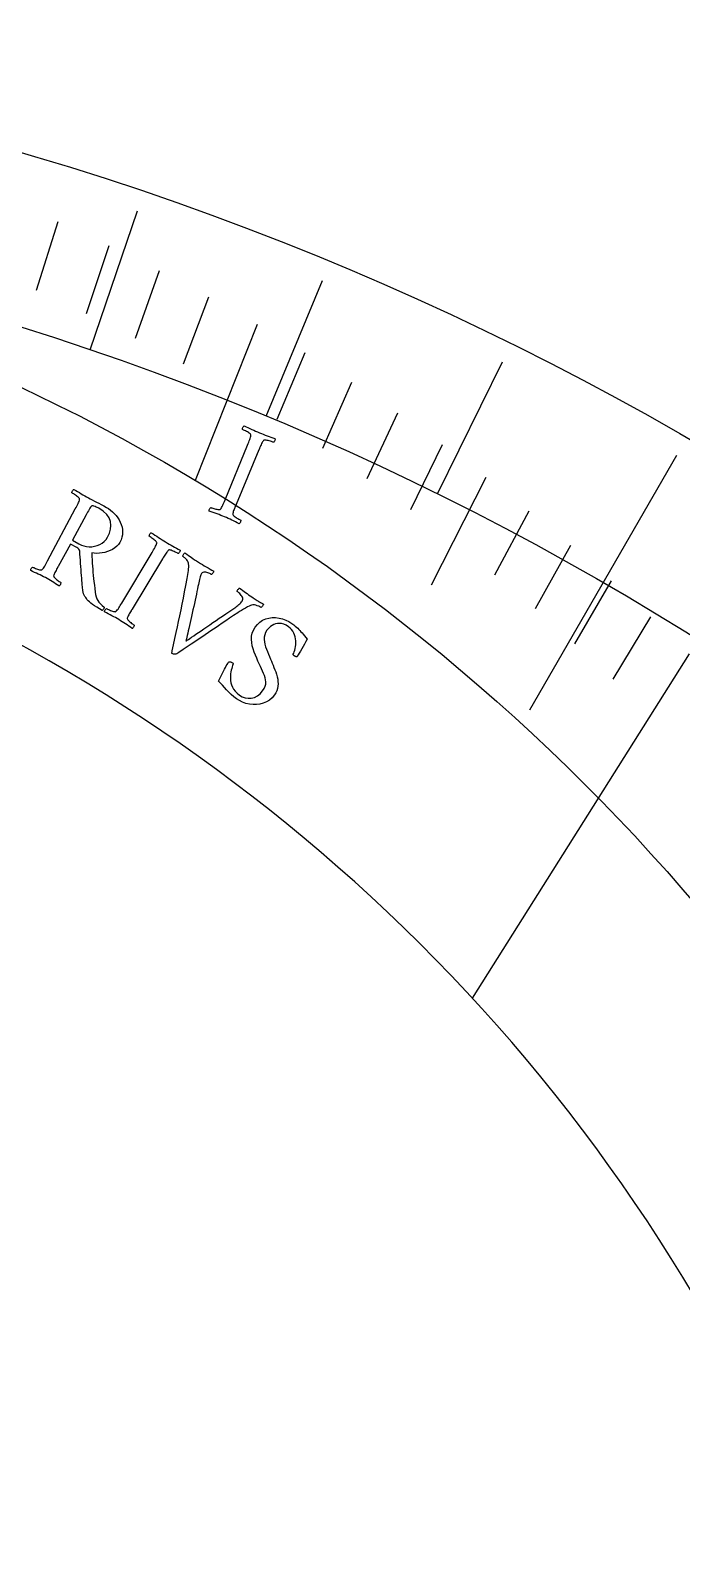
# Model space of a CAD drawing. Header units: millimetres. Extents: x -45 to 45, y -45 to 45.
# Drawn here: x 12.79 to 22.42, y 22.39 to 45 of the extents above; entities that cross this region are included whole.
import ezdxf

# ---------------------------------------------------------------- set-up
doc = ezdxf.new("R2010")
doc.units = ezdxf.units.MM
for name, color, linetype in [('CUT_INNER', 6, 'Continuous'), ('CUT_OUTER', 1, 'Continuous'), ('ENGRAVE', 7, 'Continuous'), ('ENGRAVE_FINE', 8, 'Continuous'), ('TEXT', 5, 'Continuous')]:
    doc.layers.add(name, color=color, linetype=linetype)

msp = doc.modelspace()

# ---------------------------------------------------------------- linework, layer by layer
at = {"layer": 'CUT_INNER'}
msp.add_arc((0.0002, 12.8592), 26.2907, 355.51942, 87.46834, dxfattribs=at)
at = {"layer": 'CUT_OUTER'}
msp.add_circle((0, 0), 45, dxfattribs=at)
at = {"layer": 'ENGRAVE'}
for points in [[(16.1442, 40.6512), (15.2264, 38.3403)], [(22.35, 38.7113), (20.175, 34.9441)], [(22.5369, 35.7748), (19.3282, 30.6814)]]:
    msp.add_lwpolyline(points, dxfattribs=at)
for centre, radius in [((0, 0), 42.525), ((0, 12.859), 29.684)]:
    msp.add_circle(centre, radius, dxfattribs=at)
at = {"layer": 'ENGRAVE_FINE'}
for points in [[(14.3683, 42.3278), (13.6692, 40.2682)], [(13.1932, 42.1674), (12.8764, 41.1549)], [(13.9492, 41.8152), (13.6132, 40.8079)], [(14.6934, 41.4448), (14.3383, 40.443)], [(17.1059, 41.2974), (16.2736, 39.288)], [(15.4253, 41.0566), (15.0511, 40.0606)], [(16.8498, 40.2292), (16.4379, 39.2457)], [(19.7703, 40.0902), (18.8083, 38.1395)], [(17.5417, 39.791), (17.1111, 38.8142)], [(18.2194, 39.3373), (17.7702, 38.3675)], [(18.8825, 38.8685), (18.4149, 37.9061)], [(19.5306, 38.3854), (18.7205, 36.7933)], [(20.1635, 37.8885), (19.6595, 36.9415)], [(20.7809, 37.3784), (20.2589, 36.4395)], [(21.3824, 36.8556), (20.8426, 35.9252)], [(21.9678, 36.3209), (21.4103, 35.3992)]]:
    msp.add_lwpolyline(points, dxfattribs=at)
at = {"layer": 'TEXT'}
for points in [[(16.1788, 39.0478), (16.2075, 39.0361), (16.236, 39.0249), (16.2643, 39.0142), (16.2924, 39.004), (16.3206, 38.9938), (16.3494, 38.9832), (16.3787, 38.9723), (16.4086, 38.9609), (16.4101, 38.9549), (16.4098, 38.9478), (16.4078, 38.9398), (16.4041, 38.9308), (16.3995, 38.9222), (16.3949, 38.9153), (16.3903, 38.9101), (16.3857, 38.9066), (16.3785, 38.9094), (16.3686, 38.913), (16.356, 38.9172), (16.3409, 38.922), (16.3246, 38.9269), (16.3086, 38.9313), (16.293, 38.935), (16.2777, 38.9382), (16.2639, 38.9401), (16.2528, 38.9401), (16.2444, 38.938), (16.2387, 38.934), (16.2316, 38.9247), (16.2246, 38.9136), (16.2176, 38.9009), (16.2107, 38.8864), (16.2036, 38.8707), (16.1964, 38.8541), (16.1889, 38.8369), (16.1813, 38.8188), (16.1801, 38.8159), (16.1789, 38.813), (16.1777, 38.8101), (16.1765, 38.8071), (16.1753, 38.8042), (16.174, 38.8013), (16.1728, 38.7984), (16.1716, 38.7955), (15.8339, 37.9853), (15.8327, 37.9824), (15.8315, 37.9795), (15.8303, 37.9766), (15.8291, 37.9737), (15.8278, 37.9708), (15.8266, 37.9678), (15.8254, 37.9649), (15.8242, 37.962), (15.8167, 37.944), (15.8098, 37.9267), (15.8032, 37.9102), (15.7972, 37.8946), (15.792, 37.8799), (15.7879, 37.8662), (15.7851, 37.8537), (15.7833, 37.8422), (15.7847, 37.8361), (15.7891, 37.829), (15.7965, 37.8209), (15.8069, 37.8119), (15.8191, 37.8026), (15.832, 37.7936), (15.8457, 37.7851), (15.8602, 37.777), (15.8738, 37.7698), (15.8852, 37.7639), (15.8944, 37.7594), (15.9013, 37.7563), (15.9019, 37.7506), (15.9013, 37.7437), (15.8996, 37.7356), (15.8966, 37.7263), (15.8927, 37.7173), (15.8884, 37.7103), (15.8836, 37.7052), (15.8784, 37.702), (15.8507, 37.7158), (15.8235, 37.7293), (15.7968, 37.7424), (15.7707, 37.7551), (15.7446, 37.7675), (15.718, 37.7797), (15.6908, 37.7916), (15.6631, 37.8033), (15.636, 37.8143), (15.6084, 37.8251), (15.5804, 37.8355), (15.5521, 37.8457), (15.5234, 37.8557), (15.4944, 37.8657), (15.4651, 37.8756), (15.4355, 37.8855), (15.434, 37.8914), (15.4343, 37.8984), (15.4362, 37.9065), (15.4398, 37.9155), (15.4443, 37.9242), (15.4487, 37.9312), (15.4532, 37.9365), (15.4577, 37.94), (15.4648, 37.9374), (15.4744, 37.9341), (15.4866, 37.9302), (15.5014, 37.9256), (15.5174, 37.9211), (15.5333, 37.9174), (15.5491, 37.9144), (15.5647, 37.9122), (15.5788, 37.9111), (15.5896, 37.9116), (15.5973, 37.9137), (15.6019, 37.9174), (15.6105, 37.9285), (15.6189, 37.9417), (15.6272, 37.9569), (15.6354, 37.9742), (15.6436, 37.9928), (15.652, 38.0123), (15.6605, 38.0325), (15.6692, 38.0536), (16.0034, 38.8652), (16.0121, 38.8863), (16.0203, 38.9069), (16.0282, 38.9269), (16.0357, 38.9463), (16.0422, 38.9648), (16.0471, 38.9818), (16.0504, 38.9973), (16.052, 39.0113), (16.0516, 39.0179), (16.0475, 39.0251), (16.0398, 39.033), (16.0284, 39.0415), (16.0149, 39.0503), (16.0009, 39.0588), (15.9863, 39.0671), (15.9713, 39.0752), (15.9571, 39.0824), (15.9453, 39.0883), (15.9358, 39.0928), (15.9286, 39.096), (15.9278, 39.1017), (15.9283, 39.1086), (15.9299, 39.1167), (15.9328, 39.1261), (15.9365, 39.1351), (15.9408, 39.1421), (15.9456, 39.1473), (15.9509, 39.1505), (15.9802, 39.1373), (16.0093, 39.1241), (16.0381, 39.1108), (16.0665, 39.0975), (16.0947, 39.0844), (16.1229, 39.0718), (16.1509, 39.0596), (16.1788, 39.0478)], [(13.9137, 37.9429), (13.9445, 37.9241), (13.9744, 37.9025), (14.0033, 37.8781), (14.0312, 37.8509), (14.0573, 37.8215), (14.0808, 37.7905), (14.1016, 37.758), (14.1198, 37.7238), (14.1346, 37.6885), (14.1453, 37.6523), (14.1519, 37.6153), (14.1543, 37.5775), (14.152, 37.5392), (14.144, 37.501), (14.1304, 37.4627), (14.1112, 37.4246), (14.0908, 37.3943), (14.0662, 37.367), (14.0373, 37.3428), (14.0042, 37.3216), (13.9682, 37.3036), (13.9308, 37.2887), (13.8919, 37.2771), (13.8516, 37.2687), (13.8111, 37.2636), (13.7719, 37.2619), (13.734, 37.2638), (13.6973, 37.2691), (13.6994, 37.2172), (13.7019, 37.1673), (13.7047, 37.1192), (13.7079, 37.073), (13.7115, 37.0276), (13.7155, 36.9822), (13.72, 36.9366), (13.725, 36.8908), (13.7303, 36.8438), (13.7359, 36.7943), (13.7418, 36.7423), (13.748, 36.6879), (13.7536, 36.6529), (13.7617, 36.6207), (13.7724, 36.5911), (13.7857, 36.5643), (13.8027, 36.5391), (13.8246, 36.5143), (13.8514, 36.49), (13.883, 36.4661), (13.8833, 36.46), (13.8814, 36.4531), (13.8772, 36.4454), (13.8707, 36.4369), (13.8637, 36.4289), (13.8582, 36.4229), (13.8542, 36.4188), (13.8515, 36.4165), (13.8099, 36.4415), (13.7724, 36.465), (13.739, 36.4871), (13.7097, 36.5078), (13.6846, 36.5268), (13.6635, 36.5439), (13.6465, 36.5591), (13.6336, 36.5723), (13.6261, 36.5821), (13.6174, 36.594), (13.6075, 36.6079), (13.5964, 36.6239), (13.5856, 36.6423), (13.5768, 36.6637), (13.5699, 36.6881), (13.565, 36.7154), (13.5636, 36.7281), (13.5619, 36.7455), (13.5598, 36.7676), (13.5574, 36.7944), (13.5547, 36.8252), (13.552, 36.8589), (13.5491, 36.8957), (13.5461, 36.9356), (13.543, 36.9777), (13.5396, 37.0213), (13.5361, 37.0663), (13.5325, 37.1127), (13.5288, 37.1595), (13.5253, 37.2057), (13.522, 37.2514), (13.5189, 37.2964), (13.5152, 37.3111), (13.5068, 37.3247), (13.4936, 37.3374), (13.4756, 37.3491), (13.381, 37.4009), (13.1984, 37.0659), (13.1969, 37.0631), (13.1954, 37.0604), (13.1939, 37.0576), (13.1924, 37.0549), (13.1909, 37.0521), (13.1894, 37.0493), (13.1879, 37.0466), (13.1864, 37.0438), (13.1771, 37.0267), (13.1684, 37.0103), (13.1603, 36.9947), (13.1527, 36.9798), (13.146, 36.9658), (13.1405, 36.9527), (13.1364, 36.9406), (13.1334, 36.9294), (13.1342, 36.9232), (13.1378, 36.9157), (13.1442, 36.907), (13.1535, 36.8969), (13.1646, 36.8865), (13.1764, 36.8763), (13.189, 36.8665), (13.2024, 36.8569), (13.2151, 36.8484), (13.2258, 36.8414), (13.2343, 36.836), (13.2408, 36.8322), (13.2408, 36.8265), (13.2395, 36.8197), (13.2369, 36.8119), (13.233, 36.803), (13.2282, 36.7946), (13.2232, 36.788), (13.2179, 36.7835), (13.2124, 36.7808), (13.1865, 36.7974), (13.1612, 36.8136), (13.1362, 36.8292), (13.1118, 36.8445), (13.0874, 36.8594), (13.0624, 36.8741), (13.0368, 36.8887), (13.0107, 36.903), (12.9851, 36.9167), (12.959, 36.9301), (12.9324, 36.9432), (12.9055, 36.9561), (12.8782, 36.9689), (12.8506, 36.9816), (12.8226, 36.9943), (12.7944, 37.007), (12.7936, 37.013), (12.7946, 37.0199), (12.7973, 37.0277), (12.8018, 37.0363), (12.807, 37.0445), (12.8122, 37.0509), (12.8171, 37.0557), (12.8219, 37.0588), (12.8286, 37.0555), (12.8378, 37.0513), (12.8495, 37.0462), (12.8636, 37.0403), (12.879, 37.0342), (12.8943, 37.029), (12.9096, 37.0245), (12.9248, 37.0207), (12.9385, 37.0182), (12.9493, 37.0177), (12.9571, 37.019), (12.962, 37.0221), (12.9717, 37.0323), (12.9814, 37.0445), (12.9911, 37.0587), (13.001, 37.075), (13.011, 37.0927), (13.0213, 37.1111), (13.0318, 37.1303), (13.0426, 37.1502), (13.4542, 37.9214), (13.4649, 37.9415), (13.4751, 37.961), (13.485, 37.9801), (13.4944, 37.9986), (13.5027, 38.0162), (13.5092, 38.0325), (13.514, 38.0476), (13.517, 38.0614), (13.5173, 38.0679), (13.5139, 38.0755), (13.5069, 38.0842), (13.4964, 38.0938), (13.4838, 38.1039), (13.4708, 38.1137), (13.4574, 38.1233), (13.4435, 38.1327), (13.4305, 38.1412), (13.4196, 38.1481), (13.4107, 38.1535), (13.4039, 38.1573), (13.4037, 38.1631), (13.4048, 38.1699), (13.4072, 38.1778), (13.4109, 38.1868), (13.4155, 38.1953), (13.4205, 38.2019), (13.4258, 38.2065), (13.4314, 38.2092), (13.4594, 38.193), (13.487, 38.1769), (13.5142, 38.1609), (13.5409, 38.1449), (13.5674, 38.1291), (13.594, 38.1137), (13.6206, 38.0987), (13.6473, 38.084), (13.6756, 38.0689), (13.705, 38.0534), (13.7356, 38.0374), (13.7674, 38.0211), (13.8008, 38.0038), (13.8364, 37.985), (13.874, 37.9647), (13.9137, 37.9429)], [(13.9326, 37.5047), (13.9601, 37.5627), (13.9765, 37.6201), (13.9819, 37.6768), (13.9761, 37.7328), (13.9565, 37.7869), (13.9206, 37.8377), (13.8683, 37.8852), (13.7997, 37.9292), (13.79, 37.9344), (13.7779, 37.9406), (13.7634, 37.9478), (13.7466, 37.956), (13.73, 37.963), (13.7163, 37.9666), (13.7056, 37.9668), (13.6977, 37.9636), (13.689, 37.9557), (13.6796, 37.9445), (13.6695, 37.93), (13.6586, 37.9121), (13.6473, 37.8925), (13.6362, 37.8727), (13.625, 37.8527), (13.614, 37.8326), (13.4112, 37.4561), (13.5078, 37.4032), (13.5437, 37.386), (13.5811, 37.3732), (13.6198, 37.3648), (13.66, 37.3608), (13.7003, 37.3614), (13.7396, 37.3667), (13.7778, 37.3768), (13.8149, 37.3917), (13.8497, 37.4117), (13.881, 37.4372), (13.9086, 37.4682), (13.9326, 37.5047)], [(14.7903, 37.4313), (14.8172, 37.4154), (14.8439, 37.3999), (14.8704, 37.385), (14.8968, 37.3706), (14.9233, 37.3562), (14.9504, 37.3413), (14.9779, 37.3259), (15.006, 37.3101), (15.0065, 37.3039), (15.0052, 37.297), (15.0021, 37.2894), (14.9971, 37.2811), (14.9912, 37.2733), (14.9857, 37.2672), (14.9803, 37.2628), (14.9753, 37.26), (14.9685, 37.264), (14.9592, 37.269), (14.9473, 37.2751), (14.933, 37.2822), (14.9175, 37.2896), (14.9023, 37.2964), (14.8874, 37.3025), (14.8727, 37.308), (14.8593, 37.312), (14.8482, 37.3136), (14.8396, 37.3129), (14.8333, 37.3098), (14.825, 37.3017), (14.8164, 37.2919), (14.8076, 37.2804), (14.7986, 37.2671), (14.7893, 37.2527), (14.7797, 37.2375), (14.7698, 37.2216), (14.7596, 37.205), (14.758, 37.2023), (14.7563, 37.1996), (14.7547, 37.1969), (14.7531, 37.1942), (14.7514, 37.1915), (14.7498, 37.1888), (14.7482, 37.1861), (14.7466, 37.1835), (14.2934, 36.4359), (14.2917, 36.4332), (14.2901, 36.4305), (14.2885, 36.4279), (14.2868, 36.4252), (14.2852, 36.4225), (14.2836, 36.4198), (14.282, 36.4171), (14.2803, 36.4144), (14.2703, 36.3977), (14.2609, 36.3818), (14.252, 36.3665), (14.2437, 36.352), (14.2364, 36.3383), (14.2304, 36.3255), (14.2256, 36.3136), (14.2222, 36.3026), (14.2227, 36.2963), (14.2259, 36.2887), (14.2319, 36.2796), (14.2408, 36.2692), (14.2514, 36.2582), (14.2627, 36.2475), (14.2749, 36.2371), (14.2878, 36.227), (14.3001, 36.2179), (14.3104, 36.2104), (14.3187, 36.2046), (14.325, 36.2005), (14.3248, 36.1948), (14.3232, 36.1881), (14.3202, 36.1804), (14.3158, 36.1717), (14.3107, 36.1635), (14.3054, 36.1572), (14.3, 36.1529), (14.2943, 36.1505), (14.2692, 36.1683), (14.2446, 36.1855), (14.2204, 36.2024), (14.1967, 36.2187), (14.173, 36.2347), (14.1487, 36.2506), (14.1238, 36.2663), (14.0984, 36.2818), (14.0734, 36.2966), (14.048, 36.3112), (14.0221, 36.3256), (13.9957, 36.3397), (13.969, 36.3537), (13.942, 36.3676), (13.9147, 36.3816), (13.8871, 36.3956), (13.8866, 36.4017), (13.8879, 36.4085), (13.8909, 36.4161), (13.8958, 36.4245), (13.9014, 36.4324), (13.9068, 36.4387), (13.912, 36.4432), (13.9169, 36.4461), (13.9235, 36.4425), (13.9325, 36.4378), (13.9439, 36.4322), (13.9578, 36.4256), (13.9728, 36.4189), (13.9879, 36.413), (14.0029, 36.4078), (14.018, 36.4033), (14.0316, 36.4002), (14.0423, 36.3991), (14.0502, 36.4001), (14.0552, 36.403), (14.0653, 36.4127), (14.0756, 36.4245), (14.086, 36.4382), (14.0966, 36.4541), (14.1074, 36.4713), (14.1185, 36.4892), (14.1299, 36.5079), (14.1415, 36.5273), (14.5899, 37.2777), (14.6015, 37.2973), (14.6127, 37.3163), (14.6234, 37.3349), (14.6336, 37.353), (14.6427, 37.3702), (14.65, 37.3862), (14.6555, 37.401), (14.6591, 37.4146), (14.6597, 37.4212), (14.6566, 37.4289), (14.6501, 37.4379), (14.64, 37.448), (14.6278, 37.4587), (14.6151, 37.4692), (14.6019, 37.4796), (14.588, 37.4898), (14.575, 37.4991), (14.5641, 37.5067), (14.5553, 37.5126), (14.5487, 37.5168), (14.5487, 37.5225), (14.5501, 37.5293), (14.5529, 37.5371), (14.557, 37.5459), (14.562, 37.5542), (14.5673, 37.5606), (14.5727, 37.5649), (14.5785, 37.5673), (14.6058, 37.5499), (14.6328, 37.5324), (14.6595, 37.515), (14.6859, 37.4975), (14.7121, 37.4803), (14.7382, 37.4635), (14.7643, 37.4472), (14.7903, 37.4313)], [(15.276, 37.1324), (15.3052, 37.1142), (15.3342, 37.0966), (15.3629, 37.0796), (15.3913, 37.0631), (15.4195, 37.047), (15.4473, 37.0309), (15.4748, 37.0147), (15.502, 36.9986), (15.5007, 36.9933), (15.4978, 36.9867), (15.4933, 36.9787), (15.4872, 36.9695), (15.4806, 36.961), (15.4751, 36.9552), (15.4704, 36.952), (15.4666, 36.9516), (15.4616, 36.9544), (15.4538, 36.9582), (15.4433, 36.963), (15.4301, 36.9688), (15.4153, 36.9745), (15.4004, 36.9791), (15.3852, 36.9825), (15.3698, 36.9849), (15.3552, 36.9849), (15.3426, 36.9814), (15.3318, 36.9743), (15.323, 36.9637), (15.3137, 36.9445), (15.3036, 36.9152), (15.2929, 36.8757), (15.2814, 36.8262), (15.2759, 36.8001), (15.2695, 36.7701), (15.2623, 36.736), (15.2543, 36.698), (15.2455, 36.657), (15.2363, 36.614), (15.2265, 36.569), (15.2161, 36.522), (15.2055, 36.474), (15.195, 36.4259), (15.1845, 36.3778), (15.1741, 36.3296), (15.1638, 36.2824), (15.1538, 36.2372), (15.1441, 36.194), (15.1348, 36.1527), (15.1259, 36.1143), (15.1179, 36.0796), (15.1106, 36.0486), (15.1042, 36.0213), (15.0989, 35.9987), (15.095, 35.9819), (15.0926, 35.9709), (15.0916, 35.9657), (15.0982, 35.9699), (15.1101, 35.9777), (15.1271, 35.9892), (15.1493, 36.0043), (15.1758, 36.0225), (15.2056, 36.043), (15.2387, 36.0658), (15.2752, 36.091), (15.3143, 36.1181), (15.3554, 36.1464), (15.3986, 36.1761), (15.4439, 36.207), (15.4904, 36.2387), (15.5372, 36.2706), (15.5845, 36.3027), (15.6321, 36.335), (15.6792, 36.3668), (15.725, 36.3977), (15.7694, 36.4276), (15.8124, 36.4565), (15.8285, 36.4675), (15.8444, 36.4792), (15.8602, 36.4917), (15.8759, 36.5048), (15.8904, 36.5181), (15.903, 36.5308), (15.9136, 36.5429), (15.9222, 36.5545), (15.9295, 36.5686), (15.9325, 36.5829), (15.9314, 36.5976), (15.926, 36.6125), (15.918, 36.6272), (15.9087, 36.6411), (15.8983, 36.6543), (15.8867, 36.6666), (15.8754, 36.6775), (15.8657, 36.6863), (15.8577, 36.693), (15.8515, 36.6976), (15.8502, 36.7025), (15.8511, 36.7089), (15.8544, 36.7167), (15.8599, 36.726), (15.8665, 36.7349), (15.8729, 36.7416), (15.8791, 36.746), (15.8851, 36.7482), (15.9085, 36.7313), (15.9312, 36.7147), (15.9531, 36.6984), (15.9742, 36.6825), (15.9954, 36.6666), (16.0175, 36.6506), (16.0404, 36.6344), (16.0642, 36.6181), (16.0838, 36.6049), (16.1014, 36.5932), (16.1169, 36.5831), (16.1303, 36.5745), (16.1427, 36.5668), (16.155, 36.5593), (16.1673, 36.5519), (16.1796, 36.5447), (16.1925, 36.5372), (16.2067, 36.5287), (16.2223, 36.5193), (16.2392, 36.509), (16.2377, 36.5037), (16.2343, 36.4971), (16.2291, 36.4892), (16.222, 36.4801), (16.2148, 36.4717), (16.2091, 36.4661), (16.205, 36.4632), (16.2024, 36.463), (16.195, 36.4674), (16.1833, 36.473), (16.1674, 36.4799), (16.1474, 36.488), (16.1254, 36.4951), (16.1039, 36.4987), (16.0828, 36.4988), (16.0621, 36.4954), (16.0461, 36.4904), (16.0258, 36.4817), (16.0012, 36.4695), (15.9725, 36.4536), (15.9422, 36.4359), (15.9131, 36.4181), (15.8852, 36.4004), (15.8584, 36.3827), (15.7965, 36.3414), (15.7373, 36.3018), (15.6808, 36.2638), (15.6269, 36.2275), (15.5749, 36.1923), (15.5237, 36.1578), (15.4733, 36.124), (15.4239, 36.0908), (15.3744, 36.0575), (15.3241, 36.0236), (15.273, 35.9889), (15.221, 35.9535), (15.1672, 35.9168), (15.1103, 35.8782), (15.0506, 35.8378), (14.9879, 35.7955), (14.9708, 35.7848), (14.955, 35.7769), (14.9407, 35.7719), (14.9278, 35.7697), (14.916, 35.7697), (14.9051, 35.7713), (14.8951, 35.7745), (14.886, 35.7794), (14.884, 35.7817), (14.8831, 35.7853), (14.8833, 35.7902), (14.8847, 35.7964), (14.8865, 35.8029), (14.8877, 35.8086), (14.8884, 35.8135), (14.8886, 35.8176), (14.9092, 35.9112), (14.9289, 36.0016), (14.9477, 36.089), (14.9657, 36.1733), (14.9834, 36.2564), (15.0009, 36.3403), (15.0185, 36.4249), (15.036, 36.5103), (15.0537, 36.5984), (15.0717, 36.6912), (15.0901, 36.7886), (15.1088, 36.8908), (15.1146, 36.9221), (15.1197, 36.9521), (15.124, 36.9806), (15.1276, 37.0077), (15.1302, 37.0339), (15.1317, 37.0596), (15.132, 37.0847), (15.1312, 37.1093), (15.13, 37.1195), (15.1264, 37.1302), (15.1207, 37.1413), (15.1126, 37.153), (15.1033, 37.1645), (15.0937, 37.1753), (15.0837, 37.1853), (15.0735, 37.1946), (15.0637, 37.2028), (15.0551, 37.2096), (15.0478, 37.2151), (15.0416, 37.2192), (15.0417, 37.2212), (15.044, 37.2261), (15.0483, 37.2338), (15.0546, 37.2444), (15.0613, 37.255), (15.0665, 37.2626), (15.0702, 37.2673), (15.0725, 37.2691), (15.1019, 37.2496), (15.1286, 37.2316), (15.1526, 37.2151), (15.1738, 37.2001), (15.1951, 37.1852), (15.2193, 37.1689), (15.2462, 37.1513), (15.276, 37.1324)], [(16.66, 36.2248), (16.6859, 36.2057), (16.709, 36.1875), (16.7292, 36.1702), (16.7465, 36.1538), (16.7624, 36.1375), (16.778, 36.1205), (16.7935, 36.1028), (16.8088, 36.0843), (16.8249, 36.0645), (16.8431, 36.0426), (16.8632, 36.0186), (16.8853, 35.9925), (16.8666, 35.9564), (16.8469, 35.9202), (16.8263, 35.8839), (16.8048, 35.8475), (16.7841, 35.8133), (16.766, 35.784), (16.7505, 35.7593), (16.7377, 35.7394), (16.7347, 35.7355), (16.7301, 35.7336), (16.724, 35.7336), (16.7163, 35.7355), (16.7084, 35.7385), (16.7015, 35.7415), (16.6956, 35.7446), (16.6907, 35.7477), (16.6853, 35.7523), (16.6812, 35.7573), (16.6783, 35.7627), (16.6766, 35.7684), (16.6856, 35.7862), (16.6937, 35.8065), (16.7011, 35.8293), (16.7076, 35.8547), (16.7127, 35.8818), (16.7159, 35.9096), (16.717, 35.9382), (16.7163, 35.9676), (16.7131, 35.9971), (16.7073, 36.0261), (16.6987, 36.0546), (16.6874, 36.0827), (16.673, 36.1094), (16.6548, 36.1341), (16.633, 36.1567), (16.6075, 36.1773), (16.5728, 36.1992), (16.5392, 36.2148), (16.5068, 36.2241), (16.4757, 36.227), (16.4459, 36.2249), (16.4178, 36.219), (16.3914, 36.2093), (16.3667, 36.1959), (16.3441, 36.18), (16.3237, 36.1627), (16.3058, 36.1441), (16.2902, 36.1242), (16.27, 36.0905), (16.2562, 36.0565), (16.2488, 36.0221), (16.2479, 35.9874), (16.2518, 35.9523), (16.2589, 35.9168), (16.2693, 35.8809), (16.283, 35.8446), (16.2982, 35.808), (16.3133, 35.771), (16.3282, 35.7338), (16.3431, 35.6963), (16.355, 35.668), (16.3674, 35.6382), (16.3804, 35.6071), (16.394, 35.5745), (16.4073, 35.541), (16.4196, 35.5069), (16.4307, 35.4723), (16.4407, 35.4371), (16.4486, 35.4018), (16.4533, 35.3666), (16.4548, 35.3317), (16.4531, 35.2969), (16.4475, 35.2628), (16.437, 35.2297), (16.4218, 35.1977), (16.4019, 35.1668), (16.3668, 35.1256), (16.3275, 35.0917), (16.284, 35.0649), (16.2363, 35.0452), (16.1861, 35.0322), (16.1352, 35.0255), (16.0836, 35.0251), (16.0312, 35.0311), (15.9795, 35.0429), (15.9302, 35.0602), (15.8831, 35.0831), (15.8382, 35.1114), (15.7982, 35.1416), (15.7605, 35.1736), (15.7251, 35.2074), (15.6921, 35.2429), (15.6608, 35.2782), (15.631, 35.3112), (15.6024, 35.3418), (15.5753, 35.3702), (15.5879, 35.3991), (15.6015, 35.4286), (15.6159, 35.4587), (15.6313, 35.4895), (15.6467, 35.5196), (15.6613, 35.5477), (15.6752, 35.5738), (15.6883, 35.5979), (15.6999, 35.6187), (15.7092, 35.635), (15.7162, 35.6469), (15.7209, 35.6543), (15.7283, 35.6554), (15.7357, 35.6559), (15.7432, 35.6559), (15.7509, 35.6553), (15.7584, 35.654), (15.7654, 35.6519), (15.7721, 35.649), (15.7783, 35.6453), (15.7846, 35.6394), (15.7881, 35.6327), (15.7887, 35.6251), (15.7865, 35.6166), (15.7806, 35.6012), (15.7746, 35.5825), (15.7684, 35.5606), (15.762, 35.5354), (15.7563, 35.5078), (15.7523, 35.4786), (15.75, 35.4477), (15.7493, 35.4152), (15.7513, 35.3819), (15.7568, 35.3489), (15.7659, 35.316), (15.7786, 35.2833), (15.7959, 35.2515), (15.8188, 35.2213), (15.8474, 35.1926), (15.8817, 35.1654), (15.9225, 35.1414), (15.9655, 35.1258), (16.0107, 35.1187), (16.0583, 35.12), (16.1054, 35.1309), (16.1491, 35.1524), (16.1893, 35.1847), (16.2261, 35.2276), (16.248, 35.2619), (16.2632, 35.2953), (16.2717, 35.3276), (16.2735, 35.359), (16.2702, 35.3902), (16.2636, 35.4217), (16.2538, 35.4537), (16.2406, 35.4861), (16.2254, 35.5192), (16.2095, 35.5535), (16.1928, 35.5888), (16.1755, 35.6253), (16.157, 35.6674), (16.1386, 35.7108), (16.1202, 35.7556), (16.1019, 35.8017), (16.0856, 35.8486), (16.0734, 35.8956), (16.0652, 35.9427), (16.0611, 35.99), (16.0629, 36.0368), (16.0725, 36.0822), (16.0899, 36.1264), (16.1151, 36.1693), (16.1482, 36.2106), (16.1853, 36.2448), (16.2265, 36.2718), (16.2718, 36.2916), (16.3197, 36.3046), (16.3687, 36.3113), (16.4188, 36.3115), (16.4699, 36.3053), (16.5206, 36.2933), (16.5691, 36.2758), (16.6156, 36.253), (16.66, 36.2248)]]:
    msp.add_lwpolyline(points, close=True, dxfattribs=at)

doc.saveas('drawing.dxf')
